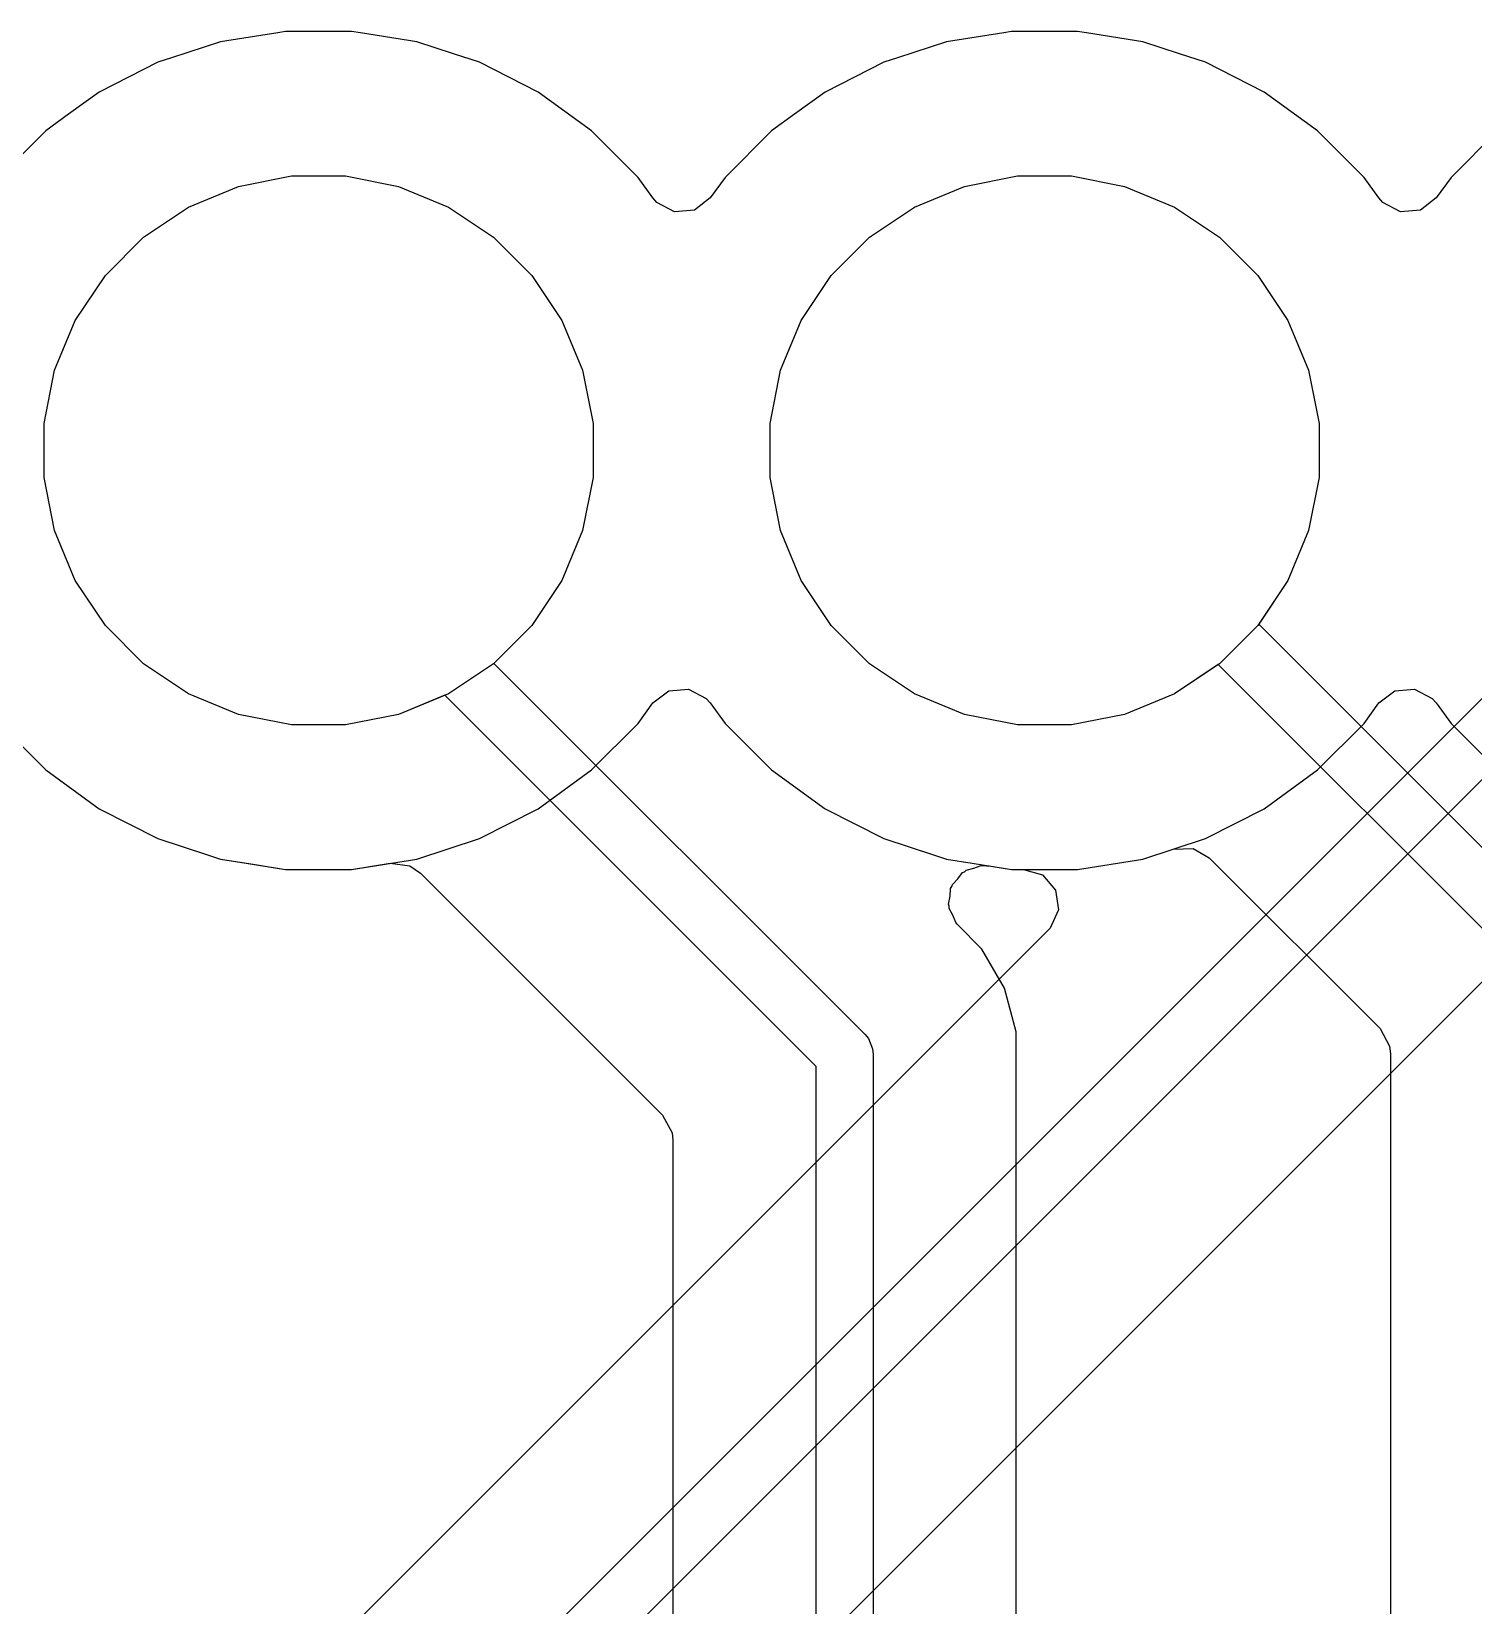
# Model space of a CAD drawing. Header units: inches. Extents: x 6.55 to 9.8, y -8.74 to -3.15.
# Drawn here: x 7.9392 to 8.1378, y -5.3866 to -5.1698 of the extents above; entities that cross this region are included whole.
import ezdxf

# ---------------------------------------------------------------- set-up
doc = ezdxf.new("R2010")
doc.units = ezdxf.units.IN
doc.header["$MEASUREMENT"] = 0
doc.layers.add('Edge.Cuts', color=254, linetype='CONTINUOUS', true_color=0xd0d2cd)

msp = doc.modelspace()

# ---------------------------------------------------------------- linework, layer by layer
at = {"layer": 'Edge.Cuts', "linetype": 'CONTINUOUS'}
for p, q in [((7.9731, -5.16997), (7.96521, -5.17122)), ((7.9731, -5.16997), (7.96521, -5.17122)), ((7.9731, -5.16997), (7.96521, -5.17122)), ((7.9731, -5.16997), (7.96521, -5.17122)), ((7.97418, -5.1698), (7.9731, -5.16997)), ((7.97418, -5.1698), (7.9731, -5.16997)), ((7.97418, -5.1698), (7.9731, -5.16997)), ((7.97418, -5.1698), (7.9731, -5.16997)), ((7.98326, -5.1698), (7.97418, -5.1698)), ((7.98326, -5.1698), (7.97418, -5.1698)), ((7.98326, -5.1698), (7.97418, -5.1698)), ((7.98326, -5.1698), (7.97418, -5.1698)), ((7.98449, -5.16999), (7.98326, -5.1698)), ((7.98449, -5.16999), (7.98326, -5.1698)), ((7.98449, -5.16999), (7.98326, -5.1698)), ((7.98449, -5.16999), (7.98326, -5.1698)), ((7.99224, -5.17122), (7.98449, -5.16999)), ((7.99224, -5.17122), (7.98449, -5.16999)), ((7.99224, -5.17122), (7.98449, -5.16999)), ((7.99224, -5.17122), (7.98449, -5.16999)), ((8.0731, -5.16997), (8.06521, -5.17122)), ((8.0731, -5.16997), (8.06521, -5.17122)), ((8.0731, -5.16997), (8.06521, -5.17122)), ((8.0731, -5.16997), (8.06521, -5.17122)), ((8.07418, -5.1698), (8.0731, -5.16997)), ((8.07418, -5.1698), (8.0731, -5.16997)), ((8.07418, -5.1698), (8.0731, -5.16997)), ((8.07418, -5.1698), (8.0731, -5.16997)), ((8.08326, -5.1698), (8.07418, -5.1698)), ((8.08326, -5.1698), (8.07418, -5.1698)), ((8.08326, -5.1698), (8.07418, -5.1698)), ((8.08326, -5.1698), (8.07418, -5.1698)), ((8.08449, -5.16999), (8.08326, -5.1698)), ((8.08449, -5.16999), (8.08326, -5.1698)), ((8.08449, -5.16999), (8.08326, -5.1698)), ((8.08449, -5.16999), (8.08326, -5.1698)), ((8.09224, -5.17122), (8.08449, -5.16999)), ((8.09224, -5.17122), (8.08449, -5.16999)), ((8.09224, -5.17122), (8.08449, -5.16999)), ((8.09224, -5.17122), (8.08449, -5.16999)), ((7.96521, -5.17122), (7.95848, -5.17341)), ((7.96521, -5.17122), (7.95848, -5.17341)), ((7.96521, -5.17122), (7.95848, -5.17341)), ((7.96521, -5.17122), (7.95848, -5.17341)), ((7.99732, -5.17287), (7.99224, -5.17122)), ((7.99732, -5.17287), (7.99224, -5.17122)), ((7.99732, -5.17287), (7.99224, -5.17122)), ((7.99732, -5.17287), (7.99224, -5.17122)), ((8.00087, -5.17403), (7.99732, -5.17287)), ((8.00087, -5.17403), (7.99732, -5.17287)), ((8.00087, -5.17403), (7.99732, -5.17287)), ((8.00087, -5.17403), (7.99732, -5.17287)), ((8.06521, -5.17122), (8.05848, -5.17341)), ((8.06521, -5.17122), (8.05848, -5.17341)), ((8.06521, -5.17122), (8.05848, -5.17341)), ((8.06521, -5.17122), (8.05848, -5.17341)), ((8.09732, -5.17287), (8.09224, -5.17122)), ((8.09732, -5.17287), (8.09224, -5.17122)), ((8.09732, -5.17287), (8.09224, -5.17122)), ((8.09732, -5.17287), (8.09224, -5.17122)), ((8.10087, -5.17403), (8.09732, -5.17287)), ((8.10087, -5.17403), (8.09732, -5.17287)), ((8.10087, -5.17403), (8.09732, -5.17287)), ((8.10087, -5.17403), (8.09732, -5.17287)), ((7.95657, -5.17403), (7.94848, -5.17815)), ((7.95657, -5.17403), (7.94848, -5.17815)), ((7.95657, -5.17403), (7.94848, -5.17815)), ((7.95657, -5.17403), (7.94848, -5.17815)), ((7.95848, -5.17341), (7.95657, -5.17403)), ((7.95848, -5.17341), (7.95657, -5.17403)), ((7.95848, -5.17341), (7.95657, -5.17403)), ((7.95848, -5.17341), (7.95657, -5.17403)), ((7.95657, -5.17403), (7.95657, -5.17403)), ((7.95657, -5.17403), (7.95657, -5.17403)), ((7.95657, -5.17403), (7.95657, -5.17403)), ((7.95657, -5.17403), (7.95657, -5.17403)), ((7.95657, -5.17403), (7.95657, -5.17403)), ((7.95657, -5.17403), (7.95657, -5.17403)), ((7.95657, -5.17403), (7.95657, -5.17403)), ((7.95657, -5.17403), (7.95657, -5.17403)), ((8.00897, -5.17815), (8.00087, -5.17403)), ((8.00897, -5.17815), (8.00087, -5.17403)), ((8.00897, -5.17815), (8.00087, -5.17403)), ((8.00897, -5.17815), (8.00087, -5.17403)), ((8.05657, -5.17403), (8.04848, -5.17815)), ((8.05657, -5.17403), (8.04848, -5.17815)), ((8.05657, -5.17403), (8.04848, -5.17815)), ((8.05657, -5.17403), (8.04848, -5.17815)), ((8.05848, -5.17341), (8.05657, -5.17403)), ((8.05848, -5.17341), (8.05657, -5.17403)), ((8.05848, -5.17341), (8.05657, -5.17403)), ((8.05848, -5.17341), (8.05657, -5.17403)), ((8.05657, -5.17403), (8.05657, -5.17403)), ((8.05657, -5.17403), (8.05657, -5.17403)), ((8.05657, -5.17403), (8.05657, -5.17403)), ((8.05657, -5.17403), (8.05657, -5.17403)), ((8.05657, -5.17403), (8.05657, -5.17403)), ((8.05657, -5.17403), (8.05657, -5.17403)), ((8.05657, -5.17403), (8.05657, -5.17403)), ((8.05657, -5.17403), (8.05657, -5.17403)), ((8.10897, -5.17815), (8.10087, -5.17403)), ((8.10897, -5.17815), (8.10087, -5.17403)), ((8.10897, -5.17815), (8.10087, -5.17403)), ((8.10897, -5.17815), (8.10087, -5.17403)), ((7.94848, -5.17815), (7.94429, -5.1812)), ((7.94848, -5.17815), (7.94429, -5.1812)), ((7.94848, -5.17815), (7.94429, -5.1812)), ((7.94848, -5.17815), (7.94429, -5.1812)), ((8.01632, -5.18349), (8.00897, -5.17815)), ((8.01632, -5.18349), (8.00897, -5.17815)), ((8.01632, -5.18349), (8.00897, -5.17815)), ((8.01632, -5.18349), (8.00897, -5.17815)), ((8.04848, -5.17815), (8.04429, -5.1812)), ((8.04848, -5.17815), (8.04429, -5.1812)), ((8.04848, -5.17815), (8.04429, -5.1812)), ((8.04848, -5.17815), (8.04429, -5.1812)), ((8.11632, -5.18349), (8.10897, -5.17815)), ((8.11632, -5.18349), (8.10897, -5.17815)), ((8.11632, -5.18349), (8.10897, -5.17815)), ((8.11632, -5.18349), (8.10897, -5.17815)), ((7.94429, -5.1812), (7.94113, -5.18349)), ((7.94429, -5.1812), (7.94113, -5.18349)), ((7.94429, -5.1812), (7.94113, -5.18349)), ((7.94429, -5.1812), (7.94113, -5.18349)), ((8.04429, -5.1812), (8.04113, -5.18349)), ((8.04429, -5.1812), (8.04113, -5.18349)), ((8.04429, -5.1812), (8.04113, -5.18349)), ((8.04429, -5.1812), (8.04113, -5.18349)), ((7.94113, -5.18349), (7.93471, -5.18991)), ((7.94113, -5.18349), (7.93471, -5.18991)), ((7.94113, -5.18349), (7.93471, -5.18991)), ((7.94113, -5.18349), (7.93471, -5.18991)), ((7.94113, -5.18349), (7.94113, -5.18349)), ((7.94113, -5.18349), (7.94113, -5.18349)), ((7.94113, -5.18349), (7.94113, -5.18349)), ((7.94113, -5.18349), (7.94113, -5.18349)), ((7.94113, -5.18349), (7.94113, -5.18349)), ((7.94113, -5.18349), (7.94113, -5.18349)), ((7.94113, -5.18349), (7.94113, -5.18349)), ((7.94113, -5.18349), (7.94113, -5.18349)), ((8.02274, -5.18991), (8.01632, -5.18349)), ((8.02274, -5.18991), (8.01632, -5.18349)), ((8.02274, -5.18991), (8.01632, -5.18349)), ((8.02274, -5.18991), (8.01632, -5.18349)), ((8.04113, -5.18349), (8.03471, -5.18991)), ((8.04113, -5.18349), (8.03471, -5.18991)), ((8.04113, -5.18349), (8.03471, -5.18991)), ((8.04113, -5.18349), (8.03471, -5.18991)), ((8.04113, -5.18349), (8.04113, -5.18349)), ((8.04113, -5.18349), (8.04113, -5.18349)), ((8.04113, -5.18349), (8.04113, -5.18349)), ((8.04113, -5.18349), (8.04113, -5.18349)), ((8.04113, -5.18349), (8.04113, -5.18349)), ((8.04113, -5.18349), (8.04113, -5.18349)), ((8.04113, -5.18349), (8.04113, -5.18349)), ((8.04113, -5.18349), (8.04113, -5.18349)), ((8.12274, -5.18991), (8.11632, -5.18349)), ((8.12274, -5.18991), (8.11632, -5.18349)), ((8.12274, -5.18991), (8.11632, -5.18349)), ((8.12274, -5.18991), (8.11632, -5.18349)), ((8.14113, -5.18349), (8.13471, -5.18991)), ((8.14113, -5.18349), (8.13471, -5.18991)), ((8.14113, -5.18349), (8.13471, -5.18991)), ((8.14113, -5.18349), (8.13471, -5.18991)), ((7.96769, -5.19114), (7.975, -5.18969)), ((7.96769, -5.19114), (7.975, -5.18969)), ((7.96769, -5.19114), (7.975, -5.18969)), ((7.96769, -5.19114), (7.975, -5.18969)), ((7.975, -5.18969), (7.98245, -5.18969)), ((7.975, -5.18969), (7.98245, -5.18969)), ((7.975, -5.18969), (7.98245, -5.18969)), ((7.975, -5.18969), (7.98245, -5.18969)), ((7.98245, -5.18969), (7.98975, -5.19114)), ((7.98245, -5.18969), (7.98975, -5.19114)), ((7.98245, -5.18969), (7.98975, -5.19114)), ((7.98245, -5.18969), (7.98975, -5.19114)), ((8.02275, -5.18993), (8.02274, -5.18991)), ((8.02275, -5.18993), (8.02274, -5.18991)), ((8.02275, -5.18993), (8.02274, -5.18991)), ((8.02275, -5.18993), (8.02274, -5.18991)), ((8.02477, -5.19271), (8.02275, -5.18993)), ((8.02477, -5.19271), (8.02275, -5.18993)), ((8.02477, -5.19271), (8.02275, -5.18993)), ((8.02477, -5.19271), (8.02275, -5.18993)), ((8.03471, -5.18991), (8.03267, -5.19271)), ((8.03471, -5.18991), (8.03267, -5.19271)), ((8.03471, -5.18991), (8.03267, -5.19271)), ((8.03471, -5.18991), (8.03267, -5.19271)), ((8.06769, -5.19114), (8.075, -5.18969)), ((8.06769, -5.19114), (8.075, -5.18969)), ((8.06769, -5.19114), (8.075, -5.18969)), ((8.06769, -5.19114), (8.075, -5.18969)), ((8.075, -5.18969), (8.08245, -5.18969)), ((8.075, -5.18969), (8.08245, -5.18969)), ((8.075, -5.18969), (8.08245, -5.18969)), ((8.075, -5.18969), (8.08245, -5.18969)), ((8.08245, -5.18969), (8.08975, -5.19114)), ((8.08245, -5.18969), (8.08975, -5.19114)), ((8.08245, -5.18969), (8.08975, -5.19114)), ((8.08245, -5.18969), (8.08975, -5.19114)), ((8.12275, -5.18993), (8.12274, -5.18991)), ((8.12275, -5.18993), (8.12274, -5.18991)), ((8.12275, -5.18993), (8.12274, -5.18991)), ((8.12275, -5.18993), (8.12274, -5.18991)), ((8.12477, -5.19271), (8.12275, -5.18993)), ((8.12477, -5.19271), (8.12275, -5.18993)), ((8.12477, -5.19271), (8.12275, -5.18993)), ((8.12477, -5.19271), (8.12275, -5.18993)), ((8.13471, -5.18991), (8.13267, -5.19271)), ((8.13471, -5.18991), (8.13267, -5.19271)), ((8.13471, -5.18991), (8.13267, -5.19271)), ((8.13471, -5.18991), (8.13267, -5.19271)), ((7.96081, -5.19399), (7.96769, -5.19114)), ((7.96081, -5.19399), (7.96769, -5.19114)), ((7.96081, -5.19399), (7.96769, -5.19114)), ((7.96081, -5.19399), (7.96769, -5.19114)), ((7.98975, -5.19114), (7.99664, -5.19399)), ((7.98975, -5.19114), (7.99664, -5.19399)), ((7.98975, -5.19114), (7.99664, -5.19399)), ((7.98975, -5.19114), (7.99664, -5.19399)), ((8.06081, -5.19399), (8.06769, -5.19114)), ((8.06081, -5.19399), (8.06769, -5.19114)), ((8.06081, -5.19399), (8.06769, -5.19114)), ((8.06081, -5.19399), (8.06769, -5.19114)), ((8.08975, -5.19114), (8.09664, -5.19399)), ((8.08975, -5.19114), (8.09664, -5.19399)), ((8.08975, -5.19114), (8.09664, -5.19399)), ((8.08975, -5.19114), (8.09664, -5.19399)), ((7.95462, -5.19813), (7.96081, -5.19399)), ((7.95462, -5.19813), (7.96081, -5.19399)), ((7.95462, -5.19813), (7.96081, -5.19399)), ((7.95462, -5.19813), (7.96081, -5.19399)), ((7.99664, -5.19399), (8.00283, -5.19813)), ((7.99664, -5.19399), (8.00283, -5.19813)), ((7.99664, -5.19399), (8.00283, -5.19813)), ((7.99664, -5.19399), (8.00283, -5.19813)), ((8.02532, -5.19335), (8.02477, -5.19271)), ((8.02532, -5.19335), (8.02477, -5.19271)), ((8.02532, -5.19335), (8.02477, -5.19271)), ((8.02532, -5.19335), (8.02477, -5.19271)), ((8.02775, -5.19463), (8.02532, -5.19335)), ((8.02775, -5.19463), (8.02532, -5.19335)), ((8.02775, -5.19463), (8.02532, -5.19335)), ((8.02775, -5.19463), (8.02532, -5.19335)), ((8.03049, -5.19439), (8.02775, -5.19463)), ((8.03049, -5.19439), (8.02775, -5.19463)), ((8.03049, -5.19439), (8.02775, -5.19463)), ((8.03049, -5.19439), (8.02775, -5.19463)), ((8.03267, -5.19271), (8.03049, -5.19439)), ((8.03267, -5.19271), (8.03049, -5.19439)), ((8.03267, -5.19271), (8.03049, -5.19439)), ((8.03267, -5.19271), (8.03049, -5.19439)), ((8.05462, -5.19813), (8.06081, -5.19399)), ((8.05462, -5.19813), (8.06081, -5.19399)), ((8.05462, -5.19813), (8.06081, -5.19399)), ((8.05462, -5.19813), (8.06081, -5.19399)), ((8.09664, -5.19399), (8.10283, -5.19813)), ((8.09664, -5.19399), (8.10283, -5.19813)), ((8.09664, -5.19399), (8.10283, -5.19813)), ((8.09664, -5.19399), (8.10283, -5.19813)), ((8.12532, -5.19335), (8.12477, -5.19271)), ((8.12532, -5.19335), (8.12477, -5.19271)), ((8.12532, -5.19335), (8.12477, -5.19271)), ((8.12532, -5.19335), (8.12477, -5.19271)), ((8.12775, -5.19463), (8.12532, -5.19335)), ((8.12775, -5.19463), (8.12532, -5.19335)), ((8.12775, -5.19463), (8.12532, -5.19335)), ((8.12775, -5.19463), (8.12532, -5.19335)), ((8.13049, -5.19439), (8.12775, -5.19463)), ((8.13049, -5.19439), (8.12775, -5.19463)), ((8.13049, -5.19439), (8.12775, -5.19463)), ((8.13049, -5.19439), (8.12775, -5.19463)), ((8.13267, -5.19271), (8.13049, -5.19439)), ((8.13267, -5.19271), (8.13049, -5.19439)), ((8.13267, -5.19271), (8.13049, -5.19439)), ((8.13267, -5.19271), (8.13049, -5.19439)), ((7.94935, -5.2034), (7.95462, -5.19813)), ((7.94935, -5.2034), (7.95462, -5.19813)), ((7.94935, -5.2034), (7.95462, -5.19813)), ((7.94935, -5.2034), (7.95462, -5.19813)), ((8.00283, -5.19813), (8.0081, -5.2034)), ((8.00283, -5.19813), (8.0081, -5.2034)), ((8.00283, -5.19813), (8.0081, -5.2034)), ((8.00283, -5.19813), (8.0081, -5.2034)), ((8.04935, -5.2034), (8.05462, -5.19813)), ((8.04935, -5.2034), (8.05462, -5.19813)), ((8.04935, -5.2034), (8.05462, -5.19813)), ((8.04935, -5.2034), (8.05462, -5.19813)), ((8.10283, -5.19813), (8.1081, -5.2034)), ((8.10283, -5.19813), (8.1081, -5.2034)), ((8.10283, -5.19813), (8.1081, -5.2034)), ((8.10283, -5.19813), (8.1081, -5.2034)), ((7.94521, -5.20959), (7.94935, -5.2034)), ((7.94521, -5.20959), (7.94935, -5.2034)), ((7.94521, -5.20959), (7.94935, -5.2034)), ((7.94521, -5.20959), (7.94935, -5.2034)), ((8.0081, -5.2034), (8.01224, -5.20959)), ((8.0081, -5.2034), (8.01224, -5.20959)), ((8.0081, -5.2034), (8.01224, -5.20959)), ((8.0081, -5.2034), (8.01224, -5.20959)), ((8.04521, -5.20959), (8.04935, -5.2034)), ((8.04521, -5.20959), (8.04935, -5.2034)), ((8.04521, -5.20959), (8.04935, -5.2034)), ((8.04521, -5.20959), (8.04935, -5.2034)), ((8.1081, -5.2034), (8.11224, -5.20959)), ((8.1081, -5.2034), (8.11224, -5.20959)), ((8.1081, -5.2034), (8.11224, -5.20959)), ((8.1081, -5.2034), (8.11224, -5.20959)), ((7.94236, -5.21647), (7.94521, -5.20959)), ((7.94236, -5.21647), (7.94521, -5.20959)), ((7.94236, -5.21647), (7.94521, -5.20959)), ((7.94236, -5.21647), (7.94521, -5.20959)), ((8.01224, -5.20959), (8.01509, -5.21647)), ((8.01224, -5.20959), (8.01509, -5.21647)), ((8.01224, -5.20959), (8.01509, -5.21647)), ((8.01224, -5.20959), (8.01509, -5.21647)), ((8.04236, -5.21647), (8.04521, -5.20959)), ((8.04236, -5.21647), (8.04521, -5.20959)), ((8.04236, -5.21647), (8.04521, -5.20959)), ((8.04236, -5.21647), (8.04521, -5.20959)), ((8.11224, -5.20959), (8.11509, -5.21647)), ((8.11224, -5.20959), (8.11509, -5.21647)), ((8.11224, -5.20959), (8.11509, -5.21647)), ((8.11224, -5.20959), (8.11509, -5.21647)), ((7.94091, -5.22378), (7.94236, -5.21647)), ((7.94091, -5.22378), (7.94236, -5.21647)), ((7.94091, -5.22378), (7.94236, -5.21647)), ((7.94091, -5.22378), (7.94236, -5.21647)), ((8.01509, -5.21647), (8.01654, -5.22378)), ((8.01509, -5.21647), (8.01654, -5.22378)), ((8.01509, -5.21647), (8.01654, -5.22378)), ((8.01509, -5.21647), (8.01654, -5.22378)), ((8.04091, -5.22378), (8.04236, -5.21647)), ((8.04091, -5.22378), (8.04236, -5.21647)), ((8.04091, -5.22378), (8.04236, -5.21647)), ((8.04091, -5.22378), (8.04236, -5.21647)), ((8.11509, -5.21647), (8.11654, -5.22378)), ((8.11509, -5.21647), (8.11654, -5.22378)), ((8.11509, -5.21647), (8.11654, -5.22378)), ((8.11509, -5.21647), (8.11654, -5.22378)), ((7.94091, -5.23123), (7.94091, -5.22378)), ((7.94091, -5.23123), (7.94091, -5.22378)), ((7.94091, -5.23123), (7.94091, -5.22378)), ((7.94091, -5.23123), (7.94091, -5.22378)), ((8.01654, -5.22378), (8.01654, -5.23123)), ((8.01654, -5.22378), (8.01654, -5.23123)), ((8.01654, -5.22378), (8.01654, -5.23123)), ((8.01654, -5.22378), (8.01654, -5.23123)), ((8.04091, -5.23123), (8.04091, -5.22378)), ((8.04091, -5.23123), (8.04091, -5.22378)), ((8.04091, -5.23123), (8.04091, -5.22378)), ((8.04091, -5.23123), (8.04091, -5.22378)), ((8.11654, -5.22378), (8.11654, -5.23123)), ((8.11654, -5.22378), (8.11654, -5.23123)), ((8.11654, -5.22378), (8.11654, -5.23123)), ((8.11654, -5.22378), (8.11654, -5.23123)), ((7.94236, -5.23854), (7.94091, -5.23123)), ((7.94236, -5.23854), (7.94091, -5.23123)), ((7.94236, -5.23854), (7.94091, -5.23123)), ((7.94236, -5.23854), (7.94091, -5.23123)), ((8.01654, -5.23123), (8.01509, -5.23854)), ((8.01654, -5.23123), (8.01509, -5.23854)), ((8.01654, -5.23123), (8.01509, -5.23854)), ((8.01654, -5.23123), (8.01509, -5.23854)), ((8.04236, -5.23854), (8.04091, -5.23123)), ((8.04236, -5.23854), (8.04091, -5.23123)), ((8.04236, -5.23854), (8.04091, -5.23123)), ((8.04236, -5.23854), (8.04091, -5.23123)), ((8.11654, -5.23123), (8.11509, -5.23854)), ((8.11654, -5.23123), (8.11509, -5.23854)), ((8.11654, -5.23123), (8.11509, -5.23854)), ((8.11654, -5.23123), (8.11509, -5.23854)), ((7.94521, -5.24542), (7.94236, -5.23854)), ((7.94521, -5.24542), (7.94236, -5.23854)), ((7.94521, -5.24542), (7.94236, -5.23854)), ((7.94521, -5.24542), (7.94236, -5.23854)), ((8.01509, -5.23854), (8.01224, -5.24542)), ((8.01509, -5.23854), (8.01224, -5.24542)), ((8.01509, -5.23854), (8.01224, -5.24542)), ((8.01509, -5.23854), (8.01224, -5.24542)), ((8.04521, -5.24542), (8.04236, -5.23854)), ((8.04521, -5.24542), (8.04236, -5.23854)), ((8.04521, -5.24542), (8.04236, -5.23854)), ((8.04521, -5.24542), (8.04236, -5.23854)), ((8.11509, -5.23854), (8.11224, -5.24542)), ((8.11509, -5.23854), (8.11224, -5.24542)), ((8.11509, -5.23854), (8.11224, -5.24542)), ((8.11509, -5.23854), (8.11224, -5.24542)), ((7.94935, -5.25161), (7.94521, -5.24542)), ((7.94935, -5.25161), (7.94521, -5.24542)), ((7.94935, -5.25161), (7.94521, -5.24542)), ((7.94935, -5.25161), (7.94521, -5.24542)), ((8.01224, -5.24542), (8.0081, -5.25161)), ((8.01224, -5.24542), (8.0081, -5.25161)), ((8.01224, -5.24542), (8.0081, -5.25161)), ((8.01224, -5.24542), (8.0081, -5.25161)), ((8.04935, -5.25161), (8.04521, -5.24542)), ((8.04935, -5.25161), (8.04521, -5.24542)), ((8.04935, -5.25161), (8.04521, -5.24542)), ((8.04935, -5.25161), (8.04521, -5.24542)), ((8.11224, -5.24542), (8.1081, -5.25161)), ((8.11224, -5.24542), (8.1081, -5.25161)), ((8.11224, -5.24542), (8.1081, -5.25161)), ((8.11224, -5.24542), (8.10822, -5.25143)), ((7.95462, -5.25688), (7.94935, -5.25161)), ((7.95462, -5.25688), (7.94935, -5.25161)), ((7.95462, -5.25688), (7.94935, -5.25161)), ((7.95462, -5.25688), (7.94935, -5.25161)), ((7.98934, -5.41132), (8.14923, -5.25143)), ((8.0081, -5.25161), (8.00283, -5.25688)), ((8.0081, -5.25161), (8.00283, -5.25688)), ((8.0081, -5.25161), (8.00283, -5.25688)), ((8.0081, -5.25161), (8.00287, -5.25684)), ((8.05462, -5.25688), (8.04935, -5.25161)), ((8.05462, -5.25688), (8.04935, -5.25161)), ((8.05462, -5.25688), (8.04935, -5.25161)), ((8.05462, -5.25688), (8.04935, -5.25161)), ((8.1081, -5.25161), (8.10283, -5.25688)), ((8.1081, -5.25161), (8.10283, -5.25688)), ((8.1081, -5.25161), (8.10283, -5.25688)), ((8.10822, -5.25143), (8.15278, -5.296)), ((7.96081, -5.26102), (7.95462, -5.25688)), ((7.96081, -5.26102), (7.95462, -5.25688)), ((7.96081, -5.26102), (7.95462, -5.25688)), ((7.96081, -5.26102), (7.95462, -5.25688)), ((8.1548, -5.257), (7.99606, -5.41573)), ((8.00283, -5.25688), (7.99664, -5.26102)), ((8.00283, -5.25688), (7.99664, -5.26102)), ((8.00283, -5.25688), (7.99664, -5.26102)), ((8.00287, -5.25684), (8.05396, -5.30793)), ((8.06081, -5.26102), (8.05462, -5.25688)), ((8.06081, -5.26102), (8.05462, -5.25688)), ((8.06081, -5.26102), (8.05462, -5.25688)), ((8.06081, -5.26102), (8.05462, -5.25688)), ((8.10283, -5.25688), (8.09664, -5.26102)), ((8.10283, -5.25688), (8.09664, -5.26102)), ((8.10283, -5.25688), (8.09664, -5.26102)), ((8.10265, -5.257), (8.09664, -5.26102)), ((8.14606, -5.30041), (8.10265, -5.257)), ((7.96769, -5.26387), (7.96081, -5.26102)), ((7.96769, -5.26387), (7.96081, -5.26102)), ((7.96769, -5.26387), (7.96081, -5.26102)), ((7.96769, -5.26387), (7.96081, -5.26102)), ((7.99664, -5.26102), (7.98975, -5.26387)), ((7.99664, -5.26102), (7.98975, -5.26387)), ((7.99664, -5.26102), (7.98975, -5.26387)), ((7.99613, -5.26123), (7.98975, -5.26387)), ((8.04724, -5.31235), (7.99613, -5.26123)), ((8.02477, -5.26229), (8.02695, -5.26062)), ((8.02477, -5.26229), (8.02695, -5.26062)), ((8.02477, -5.26229), (8.02695, -5.26062)), ((8.02695, -5.26062), (8.02969, -5.26038)), ((8.02695, -5.26062), (8.02969, -5.26038)), ((8.02695, -5.26062), (8.02969, -5.26038)), ((8.02969, -5.26038), (8.03213, -5.26166)), ((8.02969, -5.26038), (8.03213, -5.26166)), ((8.02969, -5.26038), (8.03213, -5.26166)), ((8.03213, -5.26166), (8.03267, -5.26229)), ((8.03213, -5.26166), (8.03267, -5.26229)), ((8.03213, -5.26166), (8.03267, -5.26229)), ((8.06769, -5.26387), (8.06081, -5.26102)), ((8.06769, -5.26387), (8.06081, -5.26102)), ((8.06769, -5.26387), (8.06081, -5.26102)), ((8.06769, -5.26387), (8.06081, -5.26102)), ((8.09664, -5.26102), (8.08975, -5.26387)), ((8.09664, -5.26102), (8.08975, -5.26387)), ((8.09664, -5.26102), (8.08975, -5.26387)), ((8.09664, -5.26102), (8.08975, -5.26387)), ((8.12477, -5.26229), (8.12695, -5.26062)), ((8.12477, -5.26229), (8.12695, -5.26062)), ((8.12695, -5.26062), (8.12969, -5.26038)), ((8.12695, -5.26062), (8.12969, -5.26038)), ((8.12969, -5.26038), (8.13213, -5.26166)), ((8.12969, -5.26038), (8.13213, -5.26166)), ((8.13213, -5.26166), (8.13267, -5.26229)), ((8.13213, -5.26166), (8.13267, -5.26229)), ((7.975, -5.26532), (7.96769, -5.26387)), ((7.975, -5.26532), (7.96769, -5.26387)), ((7.975, -5.26532), (7.96769, -5.26387)), ((7.975, -5.26532), (7.96769, -5.26387)), ((7.98975, -5.26387), (7.98245, -5.26532)), ((7.98975, -5.26387), (7.98245, -5.26532)), ((7.98975, -5.26387), (7.98245, -5.26532)), ((7.98975, -5.26387), (7.98245, -5.26532)), ((8.02274, -5.2651), (8.02477, -5.26229)), ((8.02274, -5.2651), (8.02477, -5.26229)), ((8.02274, -5.2651), (8.02477, -5.26229)), ((8.03267, -5.26229), (8.03471, -5.2651)), ((8.03267, -5.26229), (8.03471, -5.2651)), ((8.03267, -5.26229), (8.03471, -5.2651)), ((8.075, -5.26532), (8.06769, -5.26387)), ((8.075, -5.26532), (8.06769, -5.26387)), ((8.075, -5.26532), (8.06769, -5.26387)), ((8.075, -5.26532), (8.06769, -5.26387)), ((8.08975, -5.26387), (8.08245, -5.26532)), ((8.08975, -5.26387), (8.08245, -5.26532)), ((8.08975, -5.26387), (8.08245, -5.26532)), ((8.08975, -5.26387), (8.08245, -5.26532)), ((8.12274, -5.2651), (8.12477, -5.26229)), ((8.12274, -5.2651), (8.12477, -5.26229)), ((8.13267, -5.26229), (8.13471, -5.2651)), ((8.13267, -5.26229), (8.13471, -5.2651)), ((7.93471, -5.2651), (7.94113, -5.27152)), ((7.93471, -5.2651), (7.94113, -5.27152)), ((7.93471, -5.2651), (7.94113, -5.27152)), ((7.93471, -5.2651), (7.94113, -5.27152)), ((7.98245, -5.26532), (7.975, -5.26532)), ((7.98245, -5.26532), (7.975, -5.26532)), ((7.98245, -5.26532), (7.975, -5.26532)), ((7.98245, -5.26532), (7.975, -5.26532)), ((8.01632, -5.27152), (8.02274, -5.2651)), ((8.01632, -5.27152), (8.02274, -5.2651)), ((8.01632, -5.27152), (8.02274, -5.2651)), ((8.03471, -5.2651), (8.04113, -5.27152)), ((8.03471, -5.2651), (8.04113, -5.27152)), ((8.03471, -5.2651), (8.04113, -5.27152)), ((8.08245, -5.26532), (8.075, -5.26532)), ((8.08245, -5.26532), (8.075, -5.26532)), ((8.08245, -5.26532), (8.075, -5.26532)), ((8.08245, -5.26532), (8.075, -5.26532)), ((8.11632, -5.27152), (8.12274, -5.2651)), ((8.11632, -5.27152), (8.12274, -5.2651)), ((8.13471, -5.2651), (8.14113, -5.27152)), ((8.13471, -5.2651), (8.14113, -5.27152)), ((7.94113, -5.27152), (7.94848, -5.27686)), ((7.94113, -5.27152), (7.94848, -5.27686)), ((7.94113, -5.27152), (7.94848, -5.27686)), ((7.94113, -5.27152), (7.94848, -5.27686)), ((8.00897, -5.27686), (8.01632, -5.27152)), ((8.00897, -5.27686), (8.01632, -5.27152)), ((8.00897, -5.27686), (8.01632, -5.27152)), ((8.04113, -5.27152), (8.04848, -5.27686)), ((8.04113, -5.27152), (8.04848, -5.27686)), ((8.04113, -5.27152), (8.04848, -5.27686)), ((8.10897, -5.27686), (8.11632, -5.27152)), ((8.10897, -5.27686), (8.11632, -5.27152)), ((7.94848, -5.27686), (7.95657, -5.28098)), ((7.94848, -5.27686), (7.95657, -5.28098)), ((7.94848, -5.27686), (7.95657, -5.28098)), ((7.94848, -5.27686), (7.95657, -5.28098)), ((8.00087, -5.28098), (8.00897, -5.27686)), ((8.00087, -5.28098), (8.00897, -5.27686)), ((8.00087, -5.28098), (8.00897, -5.27686)), ((8.04848, -5.27686), (8.05657, -5.28098)), ((8.04848, -5.27686), (8.05657, -5.28098)), ((8.04848, -5.27686), (8.05657, -5.28098)), ((8.10087, -5.28098), (8.10897, -5.27686)), ((8.10087, -5.28098), (8.10897, -5.27686)), ((7.95657, -5.28098), (7.96344, -5.28321)), ((7.95657, -5.28098), (7.96356, -5.28325)), ((7.95657, -5.28098), (7.96356, -5.28325)), ((7.95657, -5.28098), (7.96344, -5.28321)), ((7.99224, -5.28379), (8.00087, -5.28098)), ((7.99224, -5.28379), (8.00087, -5.28098)), ((7.99224, -5.28379), (8.00087, -5.28098)), ((8.05657, -5.28098), (8.06356, -5.28325)), ((8.05657, -5.28098), (8.06356, -5.28325)), ((8.05657, -5.28098), (8.06344, -5.28321)), ((8.09224, -5.28379), (8.10087, -5.28098)), ((8.09224, -5.28379), (8.10087, -5.28098)), ((7.96344, -5.28321), (7.96521, -5.28379)), ((7.96344, -5.28321), (7.96521, -5.28379)), ((7.96356, -5.28325), (7.96521, -5.28379)), ((7.96356, -5.28325), (7.96521, -5.28379)), ((8.0172, -5.42247), (8.15605, -5.28361)), ((8.06344, -5.28321), (8.06521, -5.28379)), ((8.06356, -5.28325), (8.06521, -5.28379)), ((8.06356, -5.28325), (8.06521, -5.28379)), ((8.09224, -5.28379), (8.09644, -5.28242)), ((8.09644, -5.28242), (8.09919, -5.28234)), ((8.09919, -5.28234), (8.1014, -5.28361)), ((8.1014, -5.28361), (8.12493, -5.30714)), ((7.96521, -5.28379), (7.9697, -5.2845)), ((7.96521, -5.28379), (7.96875, -5.28435)), ((7.96521, -5.28379), (7.96875, -5.28435)), ((7.96521, -5.28379), (7.96875, -5.28435)), ((7.96875, -5.28435), (7.97418, -5.28521)), ((7.96875, -5.28435), (7.97418, -5.28521)), ((7.96875, -5.28435), (7.97418, -5.28521)), ((7.9697, -5.2845), (7.97418, -5.28521)), ((7.97418, -5.28521), (7.97418, -5.28521)), ((7.97418, -5.28521), (7.98326, -5.28521)), ((7.97418, -5.28521), (7.97418, -5.28521)), ((7.97418, -5.28521), (7.98326, -5.28521)), ((7.97418, -5.28521), (7.97418, -5.28521)), ((7.97418, -5.28521), (7.98326, -5.28521)), ((7.97418, -5.28521), (7.97418, -5.28521)), ((7.97418, -5.28521), (7.98326, -5.28521)), ((7.98326, -5.28521), (7.99224, -5.28379)), ((7.98326, -5.28521), (7.99224, -5.28379)), ((7.98326, -5.28521), (7.99224, -5.28379)), ((7.98326, -5.28521), (7.98856, -5.28437)), ((7.98326, -5.28521), (7.98326, -5.28521)), ((7.98326, -5.28521), (7.98326, -5.28521)), ((7.98326, -5.28521), (7.98326, -5.28521)), ((7.98326, -5.28521), (7.98326, -5.28521)), ((7.98856, -5.28437), (7.99129, -5.28472)), ((7.99129, -5.28472), (7.99277, -5.28574)), ((7.99277, -5.28574), (8.02611, -5.31908)), ((8.06521, -5.28379), (8.06875, -5.28435)), ((8.06521, -5.28379), (8.06875, -5.28435)), ((8.06521, -5.28379), (8.06875, -5.28435)), ((8.06677, -5.28651), (8.06742, -5.28564)), ((8.06742, -5.28564), (8.06771, -5.28553)), ((8.06771, -5.28553), (8.06793, -5.28531)), ((8.06793, -5.28531), (8.06898, -5.28506)), ((8.06875, -5.28435), (8.07418, -5.28521)), ((8.06875, -5.28435), (8.07418, -5.28521)), ((8.06875, -5.28435), (8.07418, -5.28521)), ((8.06898, -5.28506), (8.07, -5.28468)), ((8.07, -5.28468), (8.07049, -5.2847)), ((8.07049, -5.2847), (8.0706, -5.28467)), ((8.0706, -5.28467), (8.07071, -5.28471)), ((8.07071, -5.28471), (8.07111, -5.28472)), ((8.07111, -5.28472), (8.07418, -5.28521)), ((8.07418, -5.28521), (8.07418, -5.28521)), ((8.07418, -5.28521), (8.08326, -5.28521)), ((8.07418, -5.28521), (8.07418, -5.28521)), ((8.07418, -5.28521), (8.08326, -5.28521)), ((8.07418, -5.28521), (8.07418, -5.28521)), ((8.07418, -5.28521), (8.08326, -5.28521)), ((8.07418, -5.28521), (8.07418, -5.28521)), ((8.07418, -5.28521), (8.0758, -5.28521)), ((8.0758, -5.28521), (8.07844, -5.28598)), ((8.08326, -5.28521), (8.09224, -5.28379)), ((8.08326, -5.28521), (8.09224, -5.28379)), ((8.08326, -5.28521), (8.09224, -5.28379)), ((8.08326, -5.28521), (8.08326, -5.28521)), ((8.08326, -5.28521), (8.08326, -5.28521)), ((8.08326, -5.28521), (8.08326, -5.28521)), ((8.0657, -5.28892), (8.06578, -5.28784)), ((8.06578, -5.28784), (8.06596, -5.28759)), ((8.06596, -5.28759), (8.06602, -5.28729)), ((8.06602, -5.28729), (8.06677, -5.28651)), ((8.07844, -5.28598), (8.08024, -5.28806)), ((8.06549, -5.28999), (8.0657, -5.28892)), ((8.0656, -5.29028), (8.06549, -5.28999)), ((8.08024, -5.28806), (8.08063, -5.29079)), ((8.06558, -5.29058), (8.0656, -5.29028)), ((8.0661, -5.29154), (8.06558, -5.29058)), ((8.0665, -5.29255), (8.0661, -5.29154)), ((8.08063, -5.29079), (8.07949, -5.29329)), ((8.07925, -5.29354), (7.97321, -5.39959)), ((8.06669, -5.29278), (8.0665, -5.29255)), ((8.0701, -5.2962), (8.06669, -5.29278)), ((8.07949, -5.29329), (8.07925, -5.29354)), ((8.07207, -5.29962), (8.0701, -5.2962)), ((8.07321, -5.30159), (8.07207, -5.29962)), ((8.07482, -5.3076), (8.07321, -5.30159)), ((8.12493, -5.30714), (8.12625, -5.30956)), ((8.05396, -5.30793), (8.05445, -5.30853)), ((8.05445, -5.30853), (8.05504, -5.30995)), ((8.07482, -5.31422), (8.07482, -5.3076)), ((8.07482, -5.3076), (8.07482, -5.3076)), ((8.12625, -5.30956), (8.12636, -5.3106)), ((8.05504, -5.30995), (8.05512, -5.31071)), ((8.05512, -5.31071), (8.05512, -6.67955)), ((8.12636, -5.3106), (8.12636, -6.70039)), ((8.04724, -6.68118), (8.04724, -5.31235)), ((8.07482, -6.66937), (8.07482, -5.31422)), ((8.07482, -5.31422), (8.07482, -5.31422)), ((8.02611, -5.31908), (8.02743, -5.32149)), ((8.02743, -5.32149), (8.02754, -5.32253)), ((8.02754, -5.32253), (8.02754, -6.67777))]:
    msp.add_line(p, q, dxfattribs=at)

doc.saveas('drawing.dxf')
